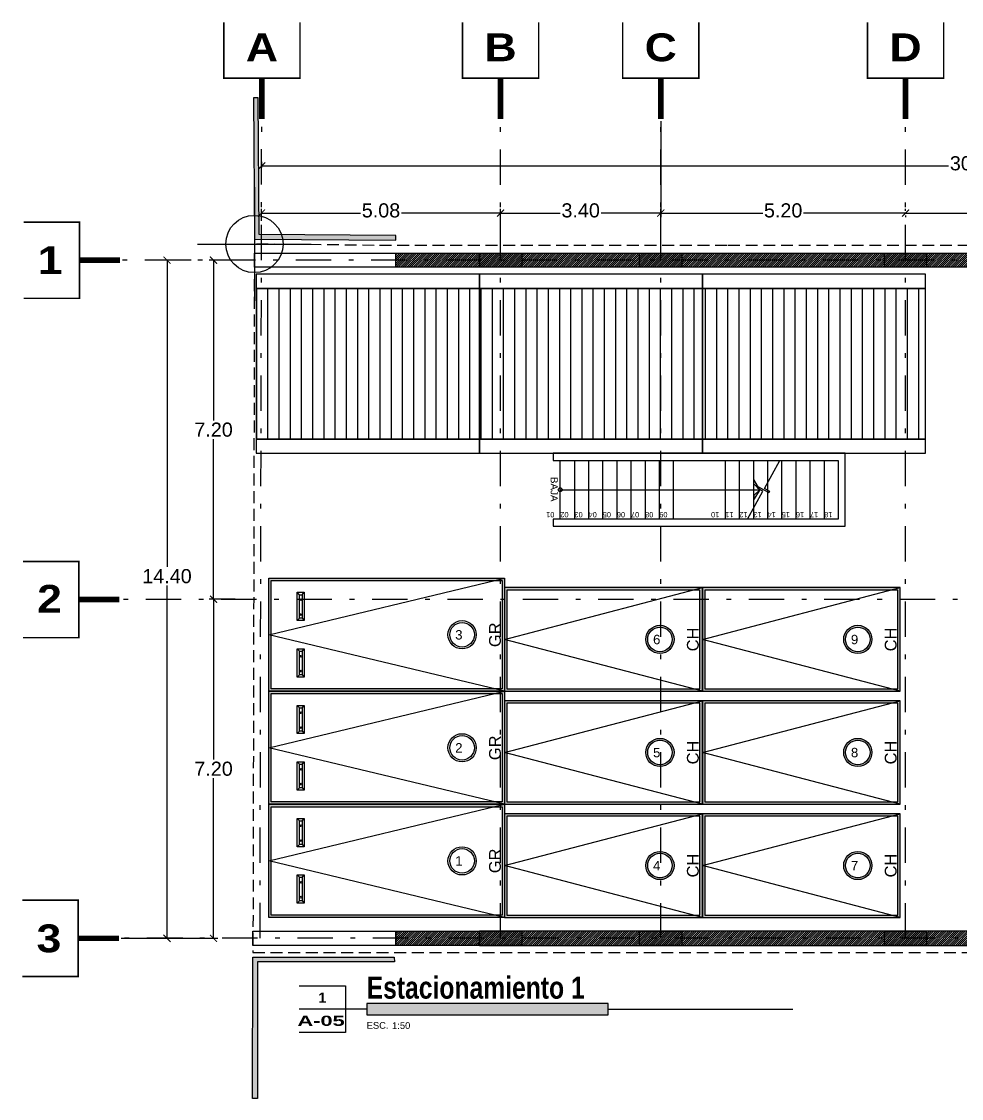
# Model space of a CAD drawing. Header units: millimetres. Extents: x -101 to 3415, y -52 to 1366.
# Drawn here: x 3.07 to 23.02, y 57.75 to 80.62 of the extents above; entities that cross this region are included whole.
import ezdxf
from ezdxf.enums import TextEntityAlignment as Align

# ---------------------------------------------------------------- set-up
doc = ezdxf.new("R2010")
doc.units = ezdxf.units.MM
doc.linetypes.add('XR EJES SUPERIORES$0$DASHDOT2', pattern=[0.5, 0.25, -0.125, 0, -0.125])
doc.linetypes.add('XR LINDERO N$0$A-100a LALA IRAPUATO nave equipo$0$HIDDEN', pattern=[0.375, 0.25, -0.125])
for name, color, linetype in [('00_ARQ', 8, 'Continuous'), ('XR EJES SUPERIORES$0$A-COTAS', 8, 'Continuous'), ('XR EJES SUPERIORES$0$A-EJES', 8, 'XR EJES SUPERIORES$0$DASHDOT2')]:
    doc.layers.add(name, color=color, linetype=linetype)
doc.styles.add('prot4', font='swisseb.ttf', dxfattribs={"width": 0.56})
doc.styles.add('TÍTULO', font='arial.ttf', dxfattribs={"height": 0.19})
doc.styles.add('XR EJES SUPERIORES$0$protot1', font='')
doc.styles.add('XR EJES SUPERIORES$0$Standard', font='arial.ttf')
doc.styles.add('XR PB$0$Standard', font='arial.ttf')
doc.styles.add('XR PB$0$XR PLANTA TIPO DE OFICINAS$0$TEXTO-ALB-100', font='arial.ttf', dxfattribs={"height": 0.15})
doc.styles.add('XR SOTANO 2$0$ARIEL', font='arial.ttf')
doc.styles.add('XR SOTANO 2$0$Standard', font='arial.ttf')
doc.styles.get('XR EJES SUPERIORES$0$protot1').set_extended_font_data('Arial Black')
doc.dimstyles.new('XR EJES SUPERIORES$0$PAÑOS50', dxfattribs={"dimscale": 0.5, "dimtxt": 0.6, "dimasz": 0.3, "dimexe": 0.18, "dimexo": 0.1, "dimgap": 0.09, "dimtad": 0, "dimtih": 1, "dimtoh": 1, "dimzin": 0, "dimdsep": 46, "dimtxsty": 'XR EJES SUPERIORES$0$Standard', "dimblk": 'XR EJES SUPERIORES$0$_ArchTick', "dimcen": 0.09, "dimclrd": 256, "dimclre": 256, "dimclrt": 2, "dimadec": 0, "dimazin": 0, "dimtfac": 1, "dimtix": 1, "dimtmove": 2, "dimatfit": 3, "dimldrblk": 'XR EJES SUPERIORES$0$_ArchTick', "dimfxl": 0.18, "dimtvp": 0.18, "dimtolj": 1, "dimtzin": 0, "dimarcsym": 0})
pattern_1 = [(45, (8.00897, 75.89185), (-0.02245064, 0.02245064), [])]

# ---------------------------------------------------------------- blocks, each defined once
blk = doc.blocks.new('XR N1-N2$0$A$C153C7E87')
h = blk.add_hatch()
h.set_pattern_fill('ANSI31', color=256, scale=0.075, angle=45)
h.set_pattern_definition([(270, (-51.7103, 42.0149), (-0.238125, -1e-17), [])])
h.paths.add_polyline_path([(0.041, -4.143), (4.777, -4.143), (4.777, -0.943), (0.041, -0.943)])
for points in [[(0.041, -0.943), (4.777, -0.943), (4.777, -0.643), (0.041, -0.643)], [(0.041, -4.143), (4.777, -4.143), (4.777, -0.943), (0.041, -0.943)], [(0.041, -4.443), (4.777, -4.443), (4.777, -4.143), (0.041, -4.143)]]:
    blk.add_lwpolyline(points, close=True)
blk = doc.blocks.new('XR N1-N2$0$saddaa')
at = {"linetype": 'ByBlock'}
for p, q in [((8.267, 57.39), (8.267, 54.972)), ((7.058, 56.181), (9.475, 56.181))]:
    blk.add_line(p, q, dxfattribs=at)
blk.add_circle((8.267, 56.181), 0.608, dxfattribs=at)
blk = doc.blocks.new('XR COLUMNAS SUPERIORES$0$saddaa')
at = {"linetype": 'ByBlock'}
for p, q in [((8.267, 57.39), (8.267, 54.972)), ((7.058, 56.181), (9.475, 56.181))]:
    blk.add_line(p, q, dxfattribs=at)
blk.add_circle((8.267, 56.181), 0.608, dxfattribs=at)
blk = doc.blocks.new('XR COLUMNAS SUPERIORES')
at = {"layer": '00_ARQ', "linetype": 'ByBlock'}
h = blk.add_hatch(color=256, dxfattribs=at)
h.dxf.hatch_style = 1
h.paths.add_polyline_path([(5.673, -0.493), (4.777, -0.493), (4.777, -0.193), (5.673, -0.193)])
h = blk.add_hatch(color=256, dxfattribs=at)
h.dxf.hatch_style = 1
h.paths.add_polyline_path([(9.073, -0.493), (8.176, -0.493), (8.176, -0.193), (9.073, -0.193)])
h = blk.add_hatch(color=256, dxfattribs=at)
h.dxf.hatch_style = 1
h.paths.add_polyline_path([(14.269, -0.493), (13.373, -0.493), (13.373, -0.193), (14.269, -0.193)])
h = blk.add_hatch(color=256, dxfattribs=at)
h.dxf.hatch_style = 1
h.paths.add_polyline_path([(5.673, -14.89), (4.777, -14.89), (4.777, -14.59), (5.673, -14.59)])
h = blk.add_hatch(color=256, dxfattribs=at)
h.dxf.hatch_style = 1
h.paths.add_polyline_path([(9.073, -14.89), (8.176, -14.89), (8.176, -14.59), (9.073, -14.59)])
h = blk.add_hatch(color=256, dxfattribs=at)
h.dxf.hatch_style = 1
h.paths.add_polyline_path([(14.269, -14.89), (13.373, -14.89), (13.373, -14.59), (14.269, -14.59)])
for points in [[(5.673, -0.493), (4.777, -0.493), (4.777, -0.193), (5.673, -0.193)], [(9.073, -0.493), (8.176, -0.493), (8.176, -0.193), (9.073, -0.193)], [(14.269, -0.493), (13.373, -0.493), (13.373, -0.193), (14.269, -0.193)], [(5.673, -14.89), (4.777, -14.89), (4.777, -14.59), (5.673, -14.59)], [(9.073, -14.89), (8.176, -14.89), (8.176, -14.59), (9.073, -14.59)], [(14.269, -14.89), (13.373, -14.89), (13.373, -14.59), (14.269, -14.59)]]:
    blk.add_lwpolyline(points, close=True, dxfattribs=at)
at = {"layer": '00_ARQ'}
blk.add_blockref('XR COLUMNAS SUPERIORES$0$saddaa', (-8.267, -56.181), dxfattribs=at)
blk.add_blockref('XR COLUMNAS SUPERIORES$0$saddaa', (-8.267, -56.181), dxfattribs=at)
blk = doc.blocks.new('XR LINDERO N$0$saddaa')
at = {"linetype": 'ByBlock'}
for p, q in [((8.267, 57.39), (8.267, 54.972)), ((7.058, 56.181), (9.475, 56.181))]:
    blk.add_line(p, q, dxfattribs=at)
blk.add_circle((8.267, 56.181), 0.608, dxfattribs=at)
blk = doc.blocks.new('XR EJES SUPERIORES$0$saddaa')
at = {"linetype": 'ByBlock'}
for p, q in [((8.267, 57.39), (8.267, 54.972)), ((7.058, 56.181), (9.475, 56.181))]:
    blk.add_line(p, q, dxfattribs=at)
blk.add_circle((8.267, 56.181), 0.608, dxfattribs=at)
blk = doc.blocks.new('XR EJES SUPERIORES$0$EJE_HOR')
at = {"color": 1, "linetype": 'Continuous', "const_width": 0.025}
blk.add_lwpolyline([(-0.616, 0.909), (-0.616, 0.005), (0.616, 0.005), (0.616, 0.909)], dxfattribs=at)
at = {"color": 2, "linetype": 'Continuous', "const_width": 0.09}
blk.add_lwpolyline([(0, 0), (0, -0.652)], dxfattribs=at)
at = {"color": 4, "style": 'XR EJES SUPERIORES$0$protot1', "oblique": 360}
blk.add_attdef('EJE', text='', height=0.45, dxfattribs=at).set_placement((0, 0.279), align=Align.CENTER)
blk = doc.blocks.new('XR EJES SUPERIORES$0$_ArchTick')
at = {"color": 0, "linetype": 'ByBlock', "const_width": 0.15}
blk.add_lwpolyline([(-0.5, -0.5), (0.5, 0.5)], dxfattribs=at)
blk = doc.blocks.new('*D35')
at = {"layer": 'Defpoints', "color": 0, "linetype": 'Continuous', "transparency": 16777216}
for p in [(-0.314, -0.343), (-0.867, -7.542), (-0.361, -7.542)]:
    blk.add_point(p, dxfattribs=at)
at = {"layer": 'XR EJES SUPERIORES$0$A-COTAS', "linetype": 'Continuous', "lineweight": -2, "transparency": 16777216}
for p, q in [((-0.364, -0.343), (-0.957, -0.343)), ((-0.867, -0.343), (-0.867, -3.744)), ((-0.867, -7.542), (-0.867, -4.141)), ((-0.411, -7.542), (-0.957, -7.542))]:
    blk.add_line(p, q, dxfattribs=at)
at = {"layer": 'XR EJES SUPERIORES$0$A-COTAS', "linetype": 'Continuous', "lineweight": -2, "transparency": 16777216, "xscale": 0.15, "yscale": 0.15, "zscale": 0.15}
for p, rotation in [((-0.867, -0.343), 90), ((-0.867, -7.542), 270)]:
    blk.add_blockref('XR EJES SUPERIORES$0$_ArchTick', p, dxfattribs=dict(at, rotation=rotation))
at = {"layer": 'XR EJES SUPERIORES$0$A-COTAS', "color": 2, "linetype": 'Continuous', "transparency": 16777216, "insert": (-0.867, -3.943), "char_height": 0.3, "attachment_point": 5, "style": 'XR EJES SUPERIORES$0$Standard'}
blk.add_mtext('\\A1;7.20', dxfattribs=at)
blk = doc.blocks.new('*D36')
at = {"layer": 'Defpoints', "color": 0, "linetype": 'Continuous', "transparency": 16777216}
for p in [(13.821, 0.657), (13.821, 0.657), (19.38, 0.657)]:
    blk.add_point(p, dxfattribs=at)
at = {"layer": 'XR EJES SUPERIORES$0$A-COTAS', "linetype": 'Continuous', "lineweight": -2, "transparency": 16777216}
for p, q in [((13.821, 0.707), (13.821, 0.747)), ((19.38, 0.707), (19.38, 0.747)), ((13.821, 0.657), (16.166, 0.657)), ((19.38, 0.657), (17.035, 0.657))]:
    blk.add_line(p, q, dxfattribs=at)
at = {"layer": 'XR EJES SUPERIORES$0$A-COTAS', "linetype": 'Continuous', "lineweight": -2, "transparency": 16777216, "xscale": 0.15, "yscale": 0.15, "zscale": 0.15, "rotation": 180}
blk.add_blockref('XR EJES SUPERIORES$0$_ArchTick', (13.821, 0.657), dxfattribs=at)
at = {"layer": 'XR EJES SUPERIORES$0$A-COTAS', "linetype": 'Continuous', "lineweight": -2, "transparency": 16777216, "xscale": 0.15, "yscale": 0.15, "zscale": 0.15}
blk.add_blockref('XR EJES SUPERIORES$0$_ArchTick', (19.38, 0.657), dxfattribs=at)
at = {"layer": 'XR EJES SUPERIORES$0$A-COTAS', "color": 2, "linetype": 'Continuous', "transparency": 16777216, "insert": (16.6, 0.712), "char_height": 0.3, "attachment_point": 5, "style": 'XR EJES SUPERIORES$0$Standard'}
blk.add_mtext('\\A1;5.56', dxfattribs=at)
blk = doc.blocks.new('*D37')
at = {"layer": 'Defpoints', "color": 0, "linetype": 'Continuous', "transparency": 16777216}
for p in [(30.418, 1.657), (30.418, 1.638), (0.155, 1.571)]:
    blk.add_point(p, dxfattribs=at)
at = {"layer": 'XR EJES SUPERIORES$0$A-COTAS', "linetype": 'Continuous', "lineweight": -2, "transparency": 16777216}
for p, q in [((0.155, 1.621), (0.155, 1.747)), ((0.155, 1.657), (14.735, 1.657)), ((30.418, 1.657), (15.837, 1.657)), ((30.418, 1.688), (30.418, 1.747))]:
    blk.add_line(p, q, dxfattribs=at)
at = {"layer": 'XR EJES SUPERIORES$0$A-COTAS', "linetype": 'Continuous', "lineweight": -2, "transparency": 16777216, "xscale": 0.15, "yscale": 0.15, "zscale": 0.15, "rotation": 180}
blk.add_blockref('XR EJES SUPERIORES$0$_ArchTick', (0.155, 1.657), dxfattribs=at)
at = {"layer": 'XR EJES SUPERIORES$0$A-COTAS', "linetype": 'Continuous', "lineweight": -2, "transparency": 16777216, "xscale": 0.15, "yscale": 0.15, "zscale": 0.15}
blk.add_blockref('XR EJES SUPERIORES$0$_ArchTick', (30.418, 1.657), dxfattribs=at)
at = {"layer": 'XR EJES SUPERIORES$0$A-COTAS', "color": 2, "linetype": 'Continuous', "transparency": 16777216, "insert": (15.286, 1.712), "char_height": 0.3, "attachment_point": 5, "style": 'XR EJES SUPERIORES$0$Standard'}
blk.add_mtext('\\A1;30.26', dxfattribs=at)
blk = doc.blocks.new('*D38')
at = {"layer": 'Defpoints', "color": 0, "linetype": 'Continuous', "transparency": 16777216}
for p in [(-1.291, -0.344), (-1.855, -14.741), (-1.467, -14.741)]:
    blk.add_point(p, dxfattribs=at)
at = {"layer": 'XR EJES SUPERIORES$0$A-COTAS', "linetype": 'Continuous', "lineweight": -2, "transparency": 16777216}
for p, q in [((-1.341, -0.344), (-1.945, -0.344)), ((-1.855, -0.344), (-1.855, -6.854)), ((-1.855, -14.741), (-1.855, -7.251)), ((-1.517, -14.741), (-1.945, -14.741))]:
    blk.add_line(p, q, dxfattribs=at)
at = {"layer": 'XR EJES SUPERIORES$0$A-COTAS', "linetype": 'Continuous', "lineweight": -2, "transparency": 16777216, "xscale": 0.15, "yscale": 0.15, "zscale": 0.15}
for p, rotation in [((-1.855, -0.344), 90), ((-1.855, -14.741), 270)]:
    blk.add_blockref('XR EJES SUPERIORES$0$_ArchTick', p, dxfattribs=dict(at, rotation=rotation))
at = {"layer": 'XR EJES SUPERIORES$0$A-COTAS', "color": 2, "linetype": 'Continuous', "transparency": 16777216, "insert": (-1.855, -7.053), "char_height": 0.3, "attachment_point": 5, "style": 'XR EJES SUPERIORES$0$Standard'}
blk.add_mtext('\\A1;14.40', dxfattribs=at)
blk = doc.blocks.new('*D39')
at = {"layer": 'Defpoints', "color": 0, "transparency": 16777216}
for p in [(8.625, 2.657), (8.625, 0.657), (13.821, 0.657)]:
    blk.add_point(p, dxfattribs=at)
at = {"layer": 'XR EJES SUPERIORES$0$A-COTAS', "lineweight": -2, "transparency": 16777216}
for p, q in [((8.625, 2.607), (8.625, 0.567)), ((8.625, 0.657), (10.789, 0.657)), ((13.821, 0.657), (11.657, 0.657)), ((13.821, 0.607), (13.821, 0.567))]:
    blk.add_line(p, q, dxfattribs=at)
at = {"layer": 'XR EJES SUPERIORES$0$A-COTAS', "lineweight": -2, "transparency": 16777216, "xscale": 0.15, "yscale": 0.15, "zscale": 0.15, "rotation": 180}
blk.add_blockref('XR EJES SUPERIORES$0$_ArchTick', (8.625, 0.657), dxfattribs=at)
at = {"layer": 'XR EJES SUPERIORES$0$A-COTAS', "lineweight": -2, "transparency": 16777216, "xscale": 0.15, "yscale": 0.15, "zscale": 0.15}
blk.add_blockref('XR EJES SUPERIORES$0$_ArchTick', (13.821, 0.657), dxfattribs=at)
at = {"layer": 'XR EJES SUPERIORES$0$A-COTAS', "color": 2, "transparency": 16777216, "insert": (11.223, 0.712), "char_height": 0.3, "attachment_point": 5, "style": 'XR EJES SUPERIORES$0$Standard'}
blk.add_mtext('\\A1;5.20', dxfattribs=at)
blk = doc.blocks.new('*D40')
at = {"layer": 'Defpoints', "color": 0, "transparency": 16777216}
for p in [(-0.361, -7.542), (-2.88, -14.741), (-0.867, -14.741)]:
    blk.add_point(p, dxfattribs=at)
at = {"layer": 'XR EJES SUPERIORES$0$A-COTAS', "lineweight": -2, "transparency": 16777216}
for p, q in [((-0.411, -7.542), (-0.957, -7.542)), ((-0.867, -7.542), (-0.867, -10.943)), ((-0.867, -14.741), (-0.867, -11.34)), ((-2.83, -14.741), (-0.777, -14.741))]:
    blk.add_line(p, q, dxfattribs=at)
at = {"layer": 'XR EJES SUPERIORES$0$A-COTAS', "lineweight": -2, "transparency": 16777216, "xscale": 0.15, "yscale": 0.15, "zscale": 0.15}
for p, rotation in [((-0.867, -7.542), 90), ((-0.867, -14.741), 270)]:
    blk.add_blockref('XR EJES SUPERIORES$0$_ArchTick', p, dxfattribs=dict(at, rotation=rotation))
at = {"layer": 'XR EJES SUPERIORES$0$A-COTAS', "color": 2, "transparency": 16777216, "insert": (-0.867, -11.142), "char_height": 0.3, "attachment_point": 5, "style": 'XR EJES SUPERIORES$0$Standard'}
blk.add_mtext('\\A1;7.20', dxfattribs=at)
blk = doc.blocks.new('*D41')
at = {"layer": 'Defpoints', "color": 0, "transparency": 16777216}
for p in [(0.149, 0.657), (0.149, 0.439), (5.225, 0.159)]:
    blk.add_point(p, dxfattribs=at)
at = {"layer": 'XR EJES SUPERIORES$0$A-COTAS', "lineweight": -2, "transparency": 16777216}
for p, q in [((0.149, 0.489), (0.149, 0.747)), ((5.225, 0.209), (5.225, 0.747)), ((0.149, 0.657), (2.252, 0.657)), ((5.225, 0.657), (3.122, 0.657))]:
    blk.add_line(p, q, dxfattribs=at)
at = {"layer": 'XR EJES SUPERIORES$0$A-COTAS', "lineweight": -2, "transparency": 16777216, "xscale": 0.15, "yscale": 0.15, "zscale": 0.15, "rotation": 180}
blk.add_blockref('XR EJES SUPERIORES$0$_ArchTick', (0.149, 0.657), dxfattribs=at)
at = {"layer": 'XR EJES SUPERIORES$0$A-COTAS', "lineweight": -2, "transparency": 16777216, "xscale": 0.15, "yscale": 0.15, "zscale": 0.15}
blk.add_blockref('XR EJES SUPERIORES$0$_ArchTick', (5.225, 0.657), dxfattribs=at)
at = {"layer": 'XR EJES SUPERIORES$0$A-COTAS', "color": 2, "transparency": 16777216, "insert": (2.687, 0.712), "char_height": 0.3, "attachment_point": 5, "style": 'XR EJES SUPERIORES$0$Standard'}
blk.add_mtext('\\A1;5.08', dxfattribs=at)
blk = doc.blocks.new('*D42')
at = {"layer": 'Defpoints', "color": 0, "transparency": 16777216}
for p in [(5.225, 0.657), (5.225, 0.657), (8.625, 0.185)]:
    blk.add_point(p, dxfattribs=at)
at = {"layer": 'XR EJES SUPERIORES$0$A-COTAS', "lineweight": -2, "transparency": 16777216}
for p, q in [((5.225, 0.707), (5.225, 0.747)), ((8.625, 0.235), (8.625, 0.747)), ((5.225, 0.657), (6.491, 0.657)), ((8.625, 0.657), (7.359, 0.657))]:
    blk.add_line(p, q, dxfattribs=at)
at = {"layer": 'XR EJES SUPERIORES$0$A-COTAS', "lineweight": -2, "transparency": 16777216, "xscale": 0.15, "yscale": 0.15, "zscale": 0.15, "rotation": 180}
blk.add_blockref('XR EJES SUPERIORES$0$_ArchTick', (5.225, 0.657), dxfattribs=at)
at = {"layer": 'XR EJES SUPERIORES$0$A-COTAS', "lineweight": -2, "transparency": 16777216, "xscale": 0.15, "yscale": 0.15, "zscale": 0.15}
blk.add_blockref('XR EJES SUPERIORES$0$_ArchTick', (8.625, 0.657), dxfattribs=at)
at = {"layer": 'XR EJES SUPERIORES$0$A-COTAS', "color": 2, "transparency": 16777216, "insert": (6.925, 0.712), "char_height": 0.3, "attachment_point": 5, "style": 'XR EJES SUPERIORES$0$Standard'}
blk.add_mtext('\\A1;3.40', dxfattribs=at)
blk = doc.blocks.new('TÍTULO PLANO')
blk.add_hatch(color=256).paths.add_polyline_path([(1.912, -0.158), (8.747, -0.158), (8.747, 0.158), (1.912, 0.158)])
for p, q in [((1.912, 0), (0, 0)), ((8.747, 0), (13.969, 0))]:
    blk.add_line(p, q)
blk.add_lwpolyline([(0, 0.658), (1.315, 0.658), (1.315, -0.658), (0, -0.658)])
blk.add_lwpolyline([(1.912, -0.158), (8.747, -0.158), (8.747, 0.158), (1.912, 0.158)], close=True)
at = {"style": 'TÍTULO'}
blk.add_text('ESC.', height=0.19, dxfattribs=at).set_placement((1.912, -0.553))
at = {"style": 'prot4', "width": 0.8}
blk.add_attdef('NOMBRE', (1.912, 0.299), '', height=0.45, dxfattribs=at)
at = {"style": 'prot4'}
blk.add_attdef('NUMERO', text='', height=0.289, dxfattribs=at).set_placement((0.658, 0.326), align=Align.MIDDLE_CENTER)
at = {"style": 'prot4', "width": 1.227796}
blk.add_attdef('CLAVE', text='', height=0.289, dxfattribs=at).set_placement((-0.048, -0.472), (1.289, -0.472), align=Align.FIT)
at = {"style": 'TÍTULO'}
blk.add_attdef('ESCALA', (2.63, -0.558), '', height=0.19, dxfattribs=at)
blk = doc.blocks.new('XR SOTANO 2$0$NC')
at = {"layer": '00_ARQ'}
h = blk.add_hatch(color=256, dxfattribs=at)
edge = h.paths.add_edge_path()
edge.add_arc((-335.59, 140.726), 0.3, 0, 360)
edge = h.paths.add_edge_path(flags=16)
edge.add_arc((-335.59, 140.726), 0.26, 0, 360)
for radius in [0.3, 0.26]:
    blk.add_circle((-335.59, 140.726), radius, dxfattribs=at)
blk = doc.blocks.new('XR SOTANO 2$0$Tope_Cajon')
for p, q in [((1271.064, 46.957), (1271.015, 47.003)), ((1271.064, 46.898), (1271.015, 46.853)), ((1271.565, 46.957), (1271.615, 47.003)), ((1271.565, 46.898), (1271.615, 46.853))]:
    blk.add_line(p, q)
for points in [[(1271.615, 46.853), (1271.015, 46.853), (1271.015, 47.003), (1271.615, 47.003)], [(1271.565, 46.898), (1271.064, 46.898), (1271.064, 46.957), (1271.565, 46.957)]]:
    blk.add_lwpolyline(points, close=True)
for centre in [(1271.143, 46.928), (1271.458, 46.928)]:
    blk.add_circle(centre, 0.0178)
blk = doc.blocks.new('XR SOTANO 2$0$Cajon_Grande')
at = {"layer": '00_ARQ', "ltscale": 2}
h = blk.add_hatch(color=256, dxfattribs=at)
h.paths.add_polyline_path([(-36.9, 47.459), (-34.5, 47.459), (-34.5, 42.459), (-36.9, 42.459)])
h.paths.add_polyline_path([(-36.85, 47.409), (-34.55, 47.409), (-34.55, 42.509), (-36.85, 42.509)], flags=16)
at = {"layer": '00_ARQ'}
for points in [[(-36.9, 47.459), (-34.5, 47.459), (-34.5, 42.459), (-36.9, 42.459)], [(-36.9, 47.459), (-34.5, 47.459), (-34.5, 42.459), (-36.9, 42.459)], [(-36.85, 47.409), (-34.55, 47.409), (-34.55, 42.509), (-36.85, 42.509)]]:
    blk.add_lwpolyline(points, close=True, dxfattribs=at)
blk.add_lwpolyline([(-36.9, 42.459), (-35.7, 47.459), (-34.5, 42.459)], dxfattribs=at)
for p in [(-1307.614, -0.144), (-1306.414, -0.144)]:
    blk.add_blockref('XR SOTANO 2$0$Tope_Cajon', p, dxfattribs=at)
at = {"layer": '00_ARQ', "rotation": 270}
blk.add_blockref('XR SOTANO 2$0$NC', (-176.426, -292.232), dxfattribs=at)
at = {"layer": '00_ARQ', "insert": (-35.7, 42.659), "char_height": 0.25, "width": 2.3, "attachment_point": 5, "style": 'XR SOTANO 2$0$ARIEL'}
blk.add_mtext('GR', dxfattribs=at)
blk = doc.blocks.new('XR SOTANO 2$0$Cajon_Chico_sin_tope')
at = {"layer": '00_ARQ', "ltscale": 2}
h = blk.add_hatch(color=256, dxfattribs=at)
h.paths.add_polyline_path([(1238.55, 49.612), (1238.55, 51.712), (1234.45, 51.712), (1234.45, 49.612)], flags=16)
h.paths.add_polyline_path([(1238.6, 49.562), (1238.6, 51.762), (1234.4, 51.762), (1234.4, 49.562)])
at = {"layer": '00_ARQ'}
for points in [[(1238.6, 49.562), (1238.6, 51.762), (1234.4, 51.762), (1234.4, 49.562)], [(1238.6, 49.562), (1238.6, 51.762), (1234.4, 51.762), (1234.4, 49.562)], [(1238.55, 49.612), (1238.55, 51.712), (1234.45, 51.712), (1234.45, 49.612)]]:
    blk.add_lwpolyline(points, close=True, dxfattribs=at)
blk.add_lwpolyline([(1238.6, 49.562), (1234.4, 50.662), (1238.6, 51.762)], dxfattribs=at)
at = {"layer": '00_ARQ', "rotation": 90}
blk.add_blockref('XR SOTANO 2$0$NC', (1378.426, 386.253), dxfattribs=at)
at = {"layer": '00_ARQ', "insert": (1238.4, 50.662), "char_height": 0.25, "width": 2.1, "attachment_point": 5, "rotation": 90, "style": 'XR SOTANO 2$0$ARIEL'}
blk.add_mtext('CH', dxfattribs=at)
blk = doc.blocks.new('XR EJES SUPERIORES')
at = {"layer": 'XR EJES SUPERIORES$0$A-EJES', "color": 251, "linetype": 'XR EJES SUPERIORES$0$DASHDOT2', "ltscale": 3}
for p, q in [((0.12, -14.74), (0.155, 2.657)), ((5.225, -14.741), (5.225, 2.657)), ((8.625, -14.741), (8.625, 2.657)), ((13.821, -14.741), (13.821, 2.657)), ((30.426, -0.343), (-2.851, -0.344)), ((30.447, -7.541), (-2.865, -7.548)), ((30.467, -14.74), (-2.88, -14.741))]:
    blk.add_line(p, q, dxfattribs=at)
blk.add_blockref('XR EJES SUPERIORES$0$saddaa', (-8.267, -56.181))
at = {"layer": 'XR EJES SUPERIORES$0$A-EJES'}
ref = blk.add_blockref('XR EJES SUPERIORES$0$EJE_HOR', (0.16, 3.513), dxfattribs=dict(at, xscale=1.3125, yscale=1.3125, zscale=1.3125))
ref.add_attrib('EJE', 'A', dxfattribs={"layer": '0', "color": 4, "height": 0.591, "style": 'XR EJES SUPERIORES$0$protot1'}).set_placement((0.16, 3.88), align=Align.CENTER)
ref = blk.add_blockref('XR EJES SUPERIORES$0$EJE_HOR', (5.225, 3.513), dxfattribs=dict(at, xscale=1.3125, yscale=1.3125, zscale=1.3125))
ref.add_attrib('EJE', 'B', dxfattribs={"layer": '0', "color": 4, "height": 0.591, "style": 'XR EJES SUPERIORES$0$protot1'}).set_placement((5.225, 3.88), align=Align.CENTER)
ref = blk.add_blockref('XR EJES SUPERIORES$0$EJE_HOR', (8.625, 3.513), dxfattribs=dict(at, xscale=1.3125, yscale=1.3125, zscale=1.3125))
ref.add_attrib('EJE', 'C', dxfattribs={"layer": '0', "color": 4, "height": 0.591, "style": 'XR EJES SUPERIORES$0$protot1'}).set_placement((8.625, 3.88), align=Align.CENTER)
ref = blk.add_blockref('XR EJES SUPERIORES$0$EJE_HOR', (13.821, 3.513), dxfattribs=dict(at, xscale=1.3125, yscale=1.3125, zscale=1.3125))
ref.add_attrib('EJE', 'D', dxfattribs={"layer": '0', "color": 4, "height": 0.591, "style": 'XR EJES SUPERIORES$0$protot1'}).set_placement((13.821, 3.88), align=Align.CENTER)
ref = blk.add_blockref('XR EJES SUPERIORES$0$EJE_HOR', (-3.707, -0.344), dxfattribs=dict(at, xscale=1.3125, yscale=1.3125, zscale=1.3125, rotation=90))
ref.add_attrib('EJE', '1', dxfattribs={"layer": '0', "color": 4, "height": 0.591, "style": 'XR EJES SUPERIORES$0$protot1'}).set_placement((-4.074, -0.344), align=Align.MIDDLE_RIGHT)
ref = blk.add_blockref('XR EJES SUPERIORES$0$EJE_HOR', (-3.72, -7.548), dxfattribs=dict(at, xscale=-1.3125, yscale=1.3125, zscale=1.3125, rotation=90))
ref.add_attrib('EJE', '2', dxfattribs={"layer": '0', "color": 4, "height": 0.591, "style": 'XR EJES SUPERIORES$0$protot1'}).set_placement((-4.086, -7.533), align=Align.MIDDLE_RIGHT)
ref = blk.add_blockref('XR EJES SUPERIORES$0$EJE_HOR', (-3.732, -14.741), dxfattribs=dict(at, xscale=1.3125, yscale=1.3125, zscale=1.3125, rotation=90))
ref.add_attrib('EJE', '3', dxfattribs={"layer": '0', "color": 4, "height": 0.591, "style": 'XR EJES SUPERIORES$0$protot1'}).set_placement((-4.099, -14.741), align=Align.MIDDLE_RIGHT)
at = {"layer": 'XR EJES SUPERIORES$0$A-COTAS'}
for base, p1, p2, picture, middle in [((8.625, 0.657), (13.821, 0.657), (8.625, 2.657), '*D39', (11.223, 0.712)), ((0.149, 0.657), (5.225, 0.159), (0.149, 0.439), '*D41', (2.687, 0.712)), ((5.225, 0.657), (8.625, 0.185), (5.225, 0.657), '*D42', (6.925, 0.712))]:
    dim = blk.add_linear_dim(base=base, p1=p1, p2=p2, dimstyle='XR EJES SUPERIORES$0$PAÑOS50', dxfattribs=at)
    dim.commit()
    dim.dimension.update_dxf_attribs({"geometry": picture, "text_midpoint": middle})
at = {"layer": 'XR EJES SUPERIORES$0$A-COTAS', "linetype": 'Continuous'}
for base, p1, p2, picture, middle in [((30.418, 1.657), (0.155, 1.571), (30.418, 1.638), '*D37', (15.286, 1.712)), ((13.821, 0.657), (19.38, 0.657), (13.821, 0.657), '*D36', (16.6, 0.712))]:
    dim = blk.add_linear_dim(base=base, p1=p1, p2=p2, dimstyle='XR EJES SUPERIORES$0$PAÑOS50', dxfattribs=at)
    dim.commit()
    dim.dimension.update_dxf_attribs({"geometry": picture, "text_midpoint": middle})
dim = blk.add_linear_dim(base=(-1.855, -14.741), p1=(-1.291, -0.344), p2=(-1.467, -14.741), angle=90, dimstyle='XR EJES SUPERIORES$0$PAÑOS50', dxfattribs=at)
dim.commit()
dim.dimension.update_dxf_attribs({"geometry": '*D38', "text_midpoint": (-1.855, -7.053), "dimtype": 128})
dim = blk.add_linear_dim(base=(-0.867, -7.542), p1=(-0.314, -0.343), p2=(-0.361, -7.542), angle=90, dimstyle='XR EJES SUPERIORES$0$PAÑOS50', dxfattribs=at)
dim.commit()
dim.dimension.update_dxf_attribs({"geometry": '*D35', "text_midpoint": (-0.867, -3.943)})
at = {"layer": 'XR EJES SUPERIORES$0$A-COTAS'}
dim = blk.add_linear_dim(base=(-0.867, -14.741), p1=(-0.361, -7.542), p2=(-2.88, -14.741), angle=90, dimstyle='XR EJES SUPERIORES$0$PAÑOS50', dxfattribs=at)
dim.commit()
dim.dimension.update_dxf_attribs({"geometry": '*D40', "text_midpoint": (-0.867, -11.142)})

msp = doc.modelspace()

# ---------------------------------------------------------------- hatches: boundary and pattern name
at = {"layer": '00_ARQ'}
for points in [[(7.992, 78.992), (8.008, 75.992), (11.009, 75.974), (11.011, 76.074), (8.108, 76.091), (8.092, 78.993)], [(7.972, 57.752), (7.978, 60.752), (10.978, 60.753), (10.981, 60.653), (8.078, 60.652), (8.072, 57.751)]]:
    msp.add_hatch(color=256, dxfattribs=at).paths.add_polyline_path(points)
h = msp.add_hatch(dxfattribs=at)
h.set_pattern_fill('ANSI31', color=8, scale=0.01)
h.set_pattern_definition(pattern_1)
h.paths.add_polyline_path([(12.786, 75.399), (11.009, 75.399), (11.009, 75.699), (12.786, 75.699)])
h = msp.add_hatch(dxfattribs=at)
h.set_pattern_fill('ANSI31', color=8, scale=0.01)
h.set_pattern_definition(pattern_1)
h.paths.add_polyline_path([(12.786, 75.699), (33.396, 75.699), (33.396, 75.399), (12.786, 75.399)])
h = msp.add_hatch(dxfattribs=at)
h.set_pattern_fill('ANSI31', color=8, scale=0.01)
h.set_pattern_definition(pattern_1)
h.paths.add_polyline_path([(12.786, 61.002), (11.009, 61.002), (11.009, 61.302), (12.786, 61.302)])
h = msp.add_hatch(dxfattribs=at)
h.set_pattern_fill('ANSI31', color=8, scale=0.01)
h.set_pattern_definition(pattern_1)
h.paths.add_polyline_path([(33.396, 61.302), (12.786, 61.302), (12.786, 61.002), (33.396, 61.002)])

# ---------------------------------------------------------------- linework, layer by layer
for p, q in [((18.61, 70.8, -0.724), (18.611, 70.891, -0.724)), ((18.734, 70.674, -0.724), (18.611, 70.891, -0.724)), ((14.5, 70.674, -0.724), (18.734, 70.674, -0.724)), ((18.734, 70.674, -0.724), (18.606, 70.459, -0.724)), ((18.734, 70.674, -0.724), (18.607, 70.551, -0.724)), ((18.734, 70.674, -0.724), (18.61, 70.8, -0.724)), ((18.607, 70.551, -0.724), (18.606, 70.459, -0.724))]:
    msp.add_line(p, q, dxfattribs=at)
for points, elevation in [([(7.992, 78.992), (8.008, 75.992), (11.009, 75.974), (11.011, 76.074), (8.108, 76.091), (8.092, 78.993)], -1.086), ([(12.786, 75.399), (11.009, 75.399), (11.009, 75.699), (12.786, 75.699)], -0.724), ([(12.786, 75.699), (33.396, 75.699), (33.396, 75.399), (12.786, 75.399)], -0.724), ([(20.4, 70.049), (14.5, 70.049), (14.5, 71.299), (20.4, 71.299)], -0.724), ([(12.786, 61.002), (11.009, 61.002), (11.009, 61.302), (12.786, 61.302)], -0.724), ([(33.396, 61.302), (12.786, 61.302), (12.786, 61.002), (33.396, 61.002)], -0.724), ([(7.972, 57.752), (7.978, 60.752), (10.978, 60.753), (10.981, 60.653), (8.078, 60.652), (8.072, 57.751)], -0.724)]:
    msp.add_lwpolyline(points, close=True, dxfattribs=dict(at, elevation=elevation))
at = {"layer": '00_ARQ', "linetype": 'XR LINDERO N$0$A-100a LALA IRAPUATO nave equipo$0$HIDDEN', "elevation": -0.724}
msp.add_lwpolyline([(7.978, 60.852), (14.774, 60.853), (27.731, 60.854), (38.743, 60.852), (38.709, 67.236), (38.7, 75.849), (27.314, 75.856), (18.041, 75.86), (10.552, 75.863), (8.009, 75.892), (7.978, 60.852)], dxfattribs=at)
at = {"layer": '00_ARQ', "ltscale": 2, "elevation": -0.724}
msp.add_lwpolyline([(11.009, 75.399), (8.008, 75.399), (8.009, 75.699), (11.009, 75.699)], dxfattribs=at)
at = {"layer": '00_ARQ', "elevation": -0.724}
for points in [[(20.4, 71.299), (20.4, 70.049), (14.35, 70.049), (14.35, 69.899), (20.55, 69.899), (20.55, 71.449), (14.35, 71.449), (14.35, 71.299), (20.4, 71.299)], [(14.8, 71.299), (14.8, 70.049)], [(15.1, 71.299), (15.1, 70.049)], [(15.4, 71.299), (15.4, 70.049)], [(15.7, 71.299), (15.7, 70.049)], [(16, 71.299), (16, 70.049)], [(16.3, 71.299), (16.3, 70.049)], [(16.6, 71.299), (16.6, 70.049)], [(16.9, 71.299), (16.9, 70.049)], [(18, 71.299), (18, 70.049)], [(18.3, 71.299), (18.3, 70.049)], [(18.478, 70.049), (18.803, 70.646), (18.691, 70.707), (18.706, 70.735), (18.819, 70.674), (18.931, 70.613), (18.946, 70.641), (18.834, 70.702), (19.16, 71.299)], [(18.6, 71.299), (18.6, 70.049)], [(18.9, 71.299), (18.9, 70.049)], [(19.2, 71.299), (19.2, 70.049)], [(19.5, 71.299), (19.5, 70.049)], [(19.8, 71.299), (19.8, 70.049)], [(20.1, 71.299), (20.1, 70.049)], [(20.4, 71.149), (20.4, 70.049)]]:
    msp.add_lwpolyline(points, dxfattribs=at)
at = {"layer": '00_ARQ', "ltscale": 2, "elevation": -0.724}
msp.add_lwpolyline([(11.009, 61.002), (7.979, 61.002), (7.979, 61.302), (11.009, 61.302)], close=True, dxfattribs=at)
at = {"layer": '00_ARQ'}
msp.add_circle((14.5, 70.674, -0.724), 0.0423, dxfattribs=at)

# ---------------------------------------------------------------- block references
for name, p in [('XR EJES SUPERIORES', (8.009, 75.892, -0.724)), ('XR COLUMNAS SUPERIORES', (8.009, 75.892, -0.724)), ('XR N1-N2$0$saddaa', (-0.258, 19.711, -0.724)), ('XR LINDERO N$0$saddaa', (-0.258, 19.711, -0.724)), ('XR SOTANO 2$0$Cajon_Chico_sin_tope', (-1221.083, 16.834)), ('XR SOTANO 2$0$Cajon_Chico_sin_tope', (-1216.883, 16.834)), ('XR SOTANO 2$0$Cajon_Chico_sin_tope', (-1221.083, 14.434)), ('XR SOTANO 2$0$Cajon_Chico_sin_tope', (-1216.883, 14.434)), ('XR SOTANO 2$0$Cajon_Chico_sin_tope', (-1221.083, 12.034)), ('XR SOTANO 2$0$Cajon_Chico_sin_tope', (-1216.883, 12.034))]:
    msp.add_blockref(name, p, dxfattribs=at)
at = {"layer": '00_ARQ', "color": 8}
for p in [(8.009, 75.892, -0.724), (12.744, 75.892, -0.724), (17.479, 75.892, -0.724)]:
    msp.add_blockref('XR N1-N2$0$A$C153C7E87', p, dxfattribs=at)
at = {"layer": '00_ARQ', "rotation": 90}
for p in [(55.776, 103.296), (55.776, 100.896), (55.776, 98.496)]:
    msp.add_blockref('XR SOTANO 2$0$Cajon_Grande', p, dxfattribs=at)
at = {"layer": '00_ARQ'}
ref = msp.add_blockref('TÍTULO PLANO', (8.958, 59.646, -0.724), dxfattribs=dict(at, xscale=0.75, yscale=0.75, zscale=0.75))
ref.add_attrib('ESCALA', '1:50', (10.931, 59.228, -0.724), dxfattribs={"layer": '0', "height": 0.1425, "style": 'TÍTULO'})
ref.add_attrib('NOMBRE', 'Estacionamiento 1', (10.392, 59.87, -0.724), dxfattribs={"layer": '0', "height": 0.46875, "style": 'prot4', "width": 0.8})
ref.add_attrib('CLAVE', 'A-05', dxfattribs={"layer": '0', "height": 0.217, "style": 'prot4', "width": 1.227796}).set_placement((8.922, 59.292, -0.724), (9.925, 59.292, -0.724), align=Align.FIT)
ref.add_attrib('NUMERO', '1', dxfattribs={"layer": '0', "height": 0.217, "style": 'prot4'}).set_placement((9.452, 59.891, -0.724), align=Align.MIDDLE_CENTER)

# ---------------------------------------------------------------- texts
at = {"layer": '00_ARQ', "insert": (14.372, 70.686, -0.724), "char_height": 0.15, "width": 0.29416, "attachment_point": 5, "rotation": 269.9993, "style": 'XR PB$0$XR PLANTA TIPO DE OFICINAS$0$TEXTO-ALB-100'}
msp.add_mtext('BAJA', dxfattribs=at)
at = {"layer": '00_ARQ', "ltscale": 2, "char_height": 0.1125, "width": 0.21412, "attachment_point": 1, "rotation": 180, "style": 'XR PB$0$Standard'}
for s, insert in [('01', (14.377, 70.089, -0.724)), ('02', (14.677, 70.089, -0.724)), ('03', (14.977, 70.089, -0.724)), ('04', (15.277, 70.089, -0.724)), ('05', (15.577, 70.089, -0.724)), ('06', (15.877, 70.089, -0.724)), ('07', (16.177, 70.089, -0.724)), ('08', (16.477, 70.089, -0.724)), ('09', (16.777, 70.089, -0.724)), ('10', (17.877, 70.089, -0.724)), ('11', (18.177, 70.089, -0.724)), ('12', (18.477, 70.089, -0.724)), ('13', (18.777, 70.089, -0.724)), ('14', (19.077, 70.089, -0.724)), ('15', (19.377, 70.089, -0.724)), ('16', (19.677, 70.089, -0.724)), ('17', (19.977, 70.089, -0.724)), ('18', (20.277, 70.089, -0.724))]:
    msp.add_mtext(s, dxfattribs=dict(at, insert=insert))
at = {"layer": '00_ARQ', "char_height": 0.2, "attachment_point": 1, "style": 'XR SOTANO 2$0$Standard'}
for s, insert in [('3', (12.271, 67.695)), ('6', (16.471, 67.595)), ('9', (20.671, 67.595)), ('2', (12.271, 65.295)), ('5', (16.471, 65.195)), ('8', (20.671, 65.195)), ('1', (12.271, 62.895)), ('4', (16.471, 62.795)), ('7', (20.671, 62.795))]:
    msp.add_mtext_dynamic_manual_height_columns(s, width=0.98373, gutter_width=12.5, heights=[0], dxfattribs=dict(at, insert=insert))

doc.saveas('drawing.dxf')
